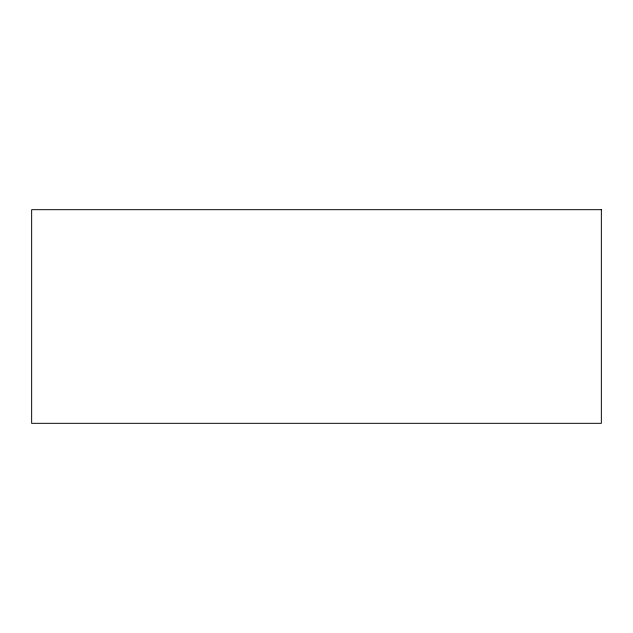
<?xml version="1.0" encoding="UTF-8"?>
<svg xmlns="http://www.w3.org/2000/svg" width="633" height="633" viewBox="0 0 633 633"><rect width="100%" height="100%" fill="white"/><g stroke="black" fill="none" stroke-linecap="round" stroke-linejoin="round"><path stroke-width="0.95" d="M601.35 209.681L31.65 209.681L31.65 423.319L601.35 423.319L601.35 209.681"/></g></svg>
